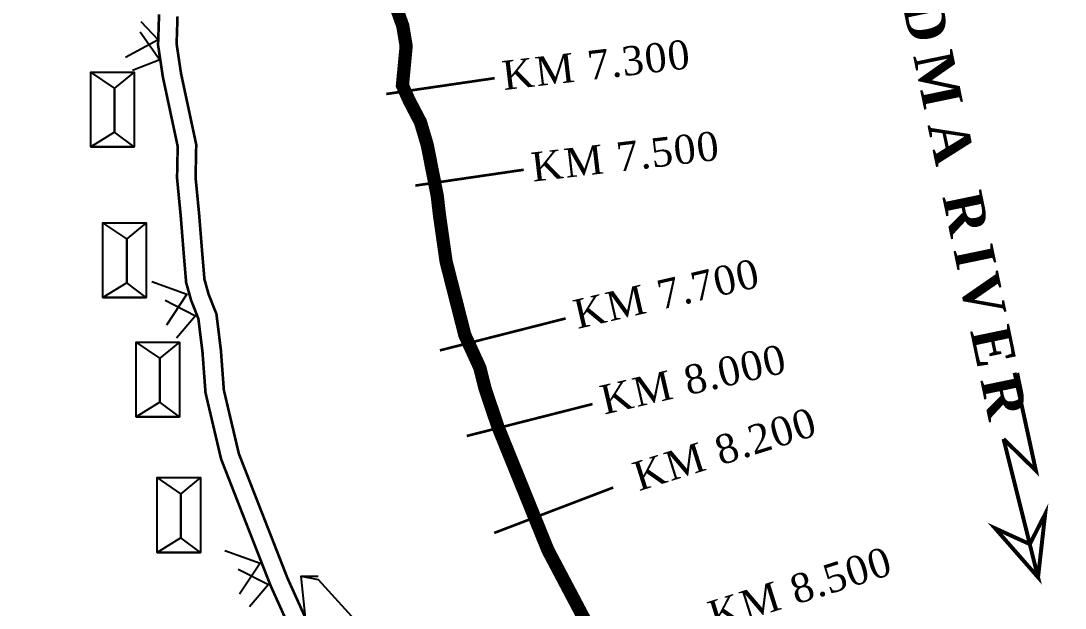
# Model space of a CAD drawing. Header units: inches. Extents: x -340059099 to 1458168, y 1119167 to 1294232938.
# Drawn here: x 455895 to 459848, y 2622527 to 2624749 of the extents above; entities that cross this region are included whole.
import ezdxf

# ---------------------------------------------------------------- set-up
doc = ezdxf.new("R2010")
doc.units = ezdxf.units.IN
doc.header["$MEASUREMENT"] = 0
doc.layers.add('BUILDING', color=5, linetype='Continuous', lineweight=15)
doc.layers.add('Text', color=7, linetype='Continuous')
doc.styles.add('Text', font='times.ttf', dxfattribs={"height": 240})

msp = doc.modelspace()

# ---------------------------------------------------------------- linework, layer by layer
at = {"layer": 'BUILDING', "const_width": 10}
for points in [[(456418.1, 2624773.9), (456414.3, 2624657.7), (456432.4, 2624537.1), (456472.1, 2624351.3), (456488.6, 2624274), (456486.2, 2624153.3), (456500, 2624011.8), (456511.7, 2623864.3), (456520.7, 2623758.3), (456539.2, 2623692.4), (456566.9, 2623622.2), (456582.4, 2623496.3), (456593.9, 2623341.8), (456653, 2623090.8), (456839.9, 2622613.1), (456910.3, 2622457)], [(456487.9, 2624766.4), (456484.5, 2624661.8), (456501.3, 2624549.7), (456540.6, 2624365.9), (456558.8, 2624280.7), (456556.3, 2624156), (456569.7, 2624017.9), (456581.5, 2623870), (456589.9, 2623770.8), (456605.6, 2623714.8), (456635.3, 2623639.6), (456652.1, 2623503.2), (456663.3, 2623352.4), (456720, 2623111.7), (456904.4, 2622640.3), (456972.2, 2622490)]]:
    msp.add_lwpolyline(points, dxfattribs=at)
at = {"layer": 'Text', "color": 1, "const_width": 50}
msp.add_lwpolyline([(457296.3, 2624853.6), (457340.6, 2624730.8), (457353.5, 2624653.3), (457339.4, 2624505.1), (457364.1, 2624449.3), (457407.8, 2624365.7), (457433.6, 2624278.5), (457449.3, 2624198.6), (457471, 2624088.4), (457480.2, 2624009.7), (457504.8, 2623838.2), (457539.6, 2623701.8), (457575.6, 2623560.5), (457632.6, 2623436.3), (457652.3, 2623357.6), (457700.5, 2623214.4), (457789.6, 2622994.6), (457890.3, 2622746.3), (457990.9, 2622555.9), (458093.3, 2622362)], dxfattribs=at)
at = {"layer": 'Text', "color": 5, "lineweight": 25}
for points in [[(456348.5, 2624747), (456414.5, 2624677), (456290.5, 2624610)], [(456347, 2624707.5), (456421, 2624601), (456317, 2624561)], [(456390.7, 2623762.9), (456523.7, 2623715.2), (456446.3, 2623597.4)], [(456440.7, 2623692.1), (456556.4, 2623633.4), (456483.7, 2623548.9)], [(456667.2, 2622745.4), (456800.2, 2622697.7), (456722.8, 2622579.9)], [(456717.2, 2622674.6), (456832.9, 2622615.9), (456760.2, 2622531.4)]]:
    msp.add_lwpolyline(points, dxfattribs=at)
at = {"layer": 'Text'}
for points in [[(456159.7, 2624272.4), (456159.7, 2624555.2), (456323.6, 2624555.2), (456323.6, 2624272.4)], [(456205.7, 2623701.9), (456205.7, 2623984.7), (456369.6, 2623984.7), (456369.6, 2623701.9)], [(456331.7, 2623250.4), (456331.7, 2623533.2), (456495.6, 2623533.2), (456495.6, 2623250.4)], [(456411.2, 2622737.9), (456411.2, 2623020.7), (456575.1, 2623020.7), (456575.1, 2622737.9)]]:
    msp.add_lwpolyline(points, close=True, dxfattribs=at)
for points in [[(456249.5, 2624494.4), (456159.7, 2624555.2), (456323.6, 2624555.2), (456249.5, 2624494.4), (456249.5, 2624328), (456159.7, 2624272.4), (456323.6, 2624272.4), (456249.5, 2624328)], [(456295.5, 2623923.9), (456205.7, 2623984.7), (456369.6, 2623984.7), (456295.5, 2623923.9), (456295.5, 2623757.5), (456205.7, 2623701.9), (456369.6, 2623701.9), (456295.5, 2623757.5)], [(456421.5, 2623472.4), (456331.7, 2623533.2), (456495.6, 2623533.2), (456421.5, 2623472.4), (456421.5, 2623306), (456331.7, 2623250.4), (456495.6, 2623250.4), (456421.5, 2623306)], [(456501, 2622959.9), (456411.2, 2623020.7), (456575.1, 2623020.7), (456501, 2622959.9), (456501, 2622793.5), (456411.2, 2622737.9), (456575.1, 2622737.9), (456501, 2622793.5)], [(456956, 2622648.3), (457021, 2622635.3), (457247.5, 2622385.6)], [(456972.2, 2622490), (456956, 2622648.3), (457019.9, 2622648.3)]]:
    msp.add_lwpolyline(points, dxfattribs=at)
at = {"layer": 'Text', "color": 0, "lineweight": 25, "const_width": 10}
for points in [[(457278.2, 2624472.3), (457688.7, 2624532.2)], [(457388.2, 2624125.8), (457798.7, 2624185.7)], [(457481.3, 2623502.3), (457957.4, 2623623.2)], [(457582.8, 2623178.3), (458058.9, 2623299.2)], [(457686.8, 2622811.5), (458137.3, 2622983.3)]]:
    msp.add_lwpolyline(points, dxfattribs=at)
at = {"layer": 'Text', "color": 6}
for points in [[(456249.5, 2624328), (456249.5, 2624494.4)], [(456295.5, 2623757.5), (456295.5, 2623923.9)], [(456421.5, 2623306), (456421.5, 2623472.4)], [(456501, 2622793.5), (456501, 2622959.9)]]:
    msp.add_lwpolyline(points, dxfattribs=at)
at = {"layer": 'Text', "const_width": 15}
for points in [[(459615, 2623167.3), (459737.6, 2623047.4), (459657.1, 2623417.6)], [(459615, 2623167.3), (459745.8, 2622643.8), (459583.2, 2622829), (459714.5, 2622769.1), (459772.7, 2622883.2), (459745.8, 2622643.8)]]:
    msp.add_lwpolyline(points, dxfattribs=at)
at = {"layer": 'Text', "color": 1}
msp.add_circle((469844, 2616428.5), 81808, dxfattribs=at)

# ---------------------------------------------------------------- texts
at = {"layer": 'Text', "char_height": 110, "attachment_point": 1, "style": 'Text'}
for s, insert, rotation in [('{\\fTimes New Roman|b1|i0|c0|p18;\\H2x;\\T1.25; U/S\\H0.4999x;   \\H1.364x; PADMA RIVER}', (459171.4, 2626187.4), 281.7143), ('{\\T1.05;KM 7.300}', (457711, 2624596.3), 6.687), ('{\\T1.05;KM 7.500}', (457821, 2624249.8), 6.687), ('{\\T1.05;KM 7.700}', (457977.6, 2623690.4), 13.0077), ('{\\T1.05;KM 8.000}', (458079.1, 2623366.4), 13.0077), ('{\\T1.05;KM 8.200}', (458201.5, 2623074.2), 17.4669), ('{\\T1.05;KM 8.500}', (458486.5, 2622547.7), 17.4669)]:
    msp.add_mtext(s, dxfattribs=dict(at, insert=insert, rotation=rotation))

doc.saveas('drawing.dxf')
